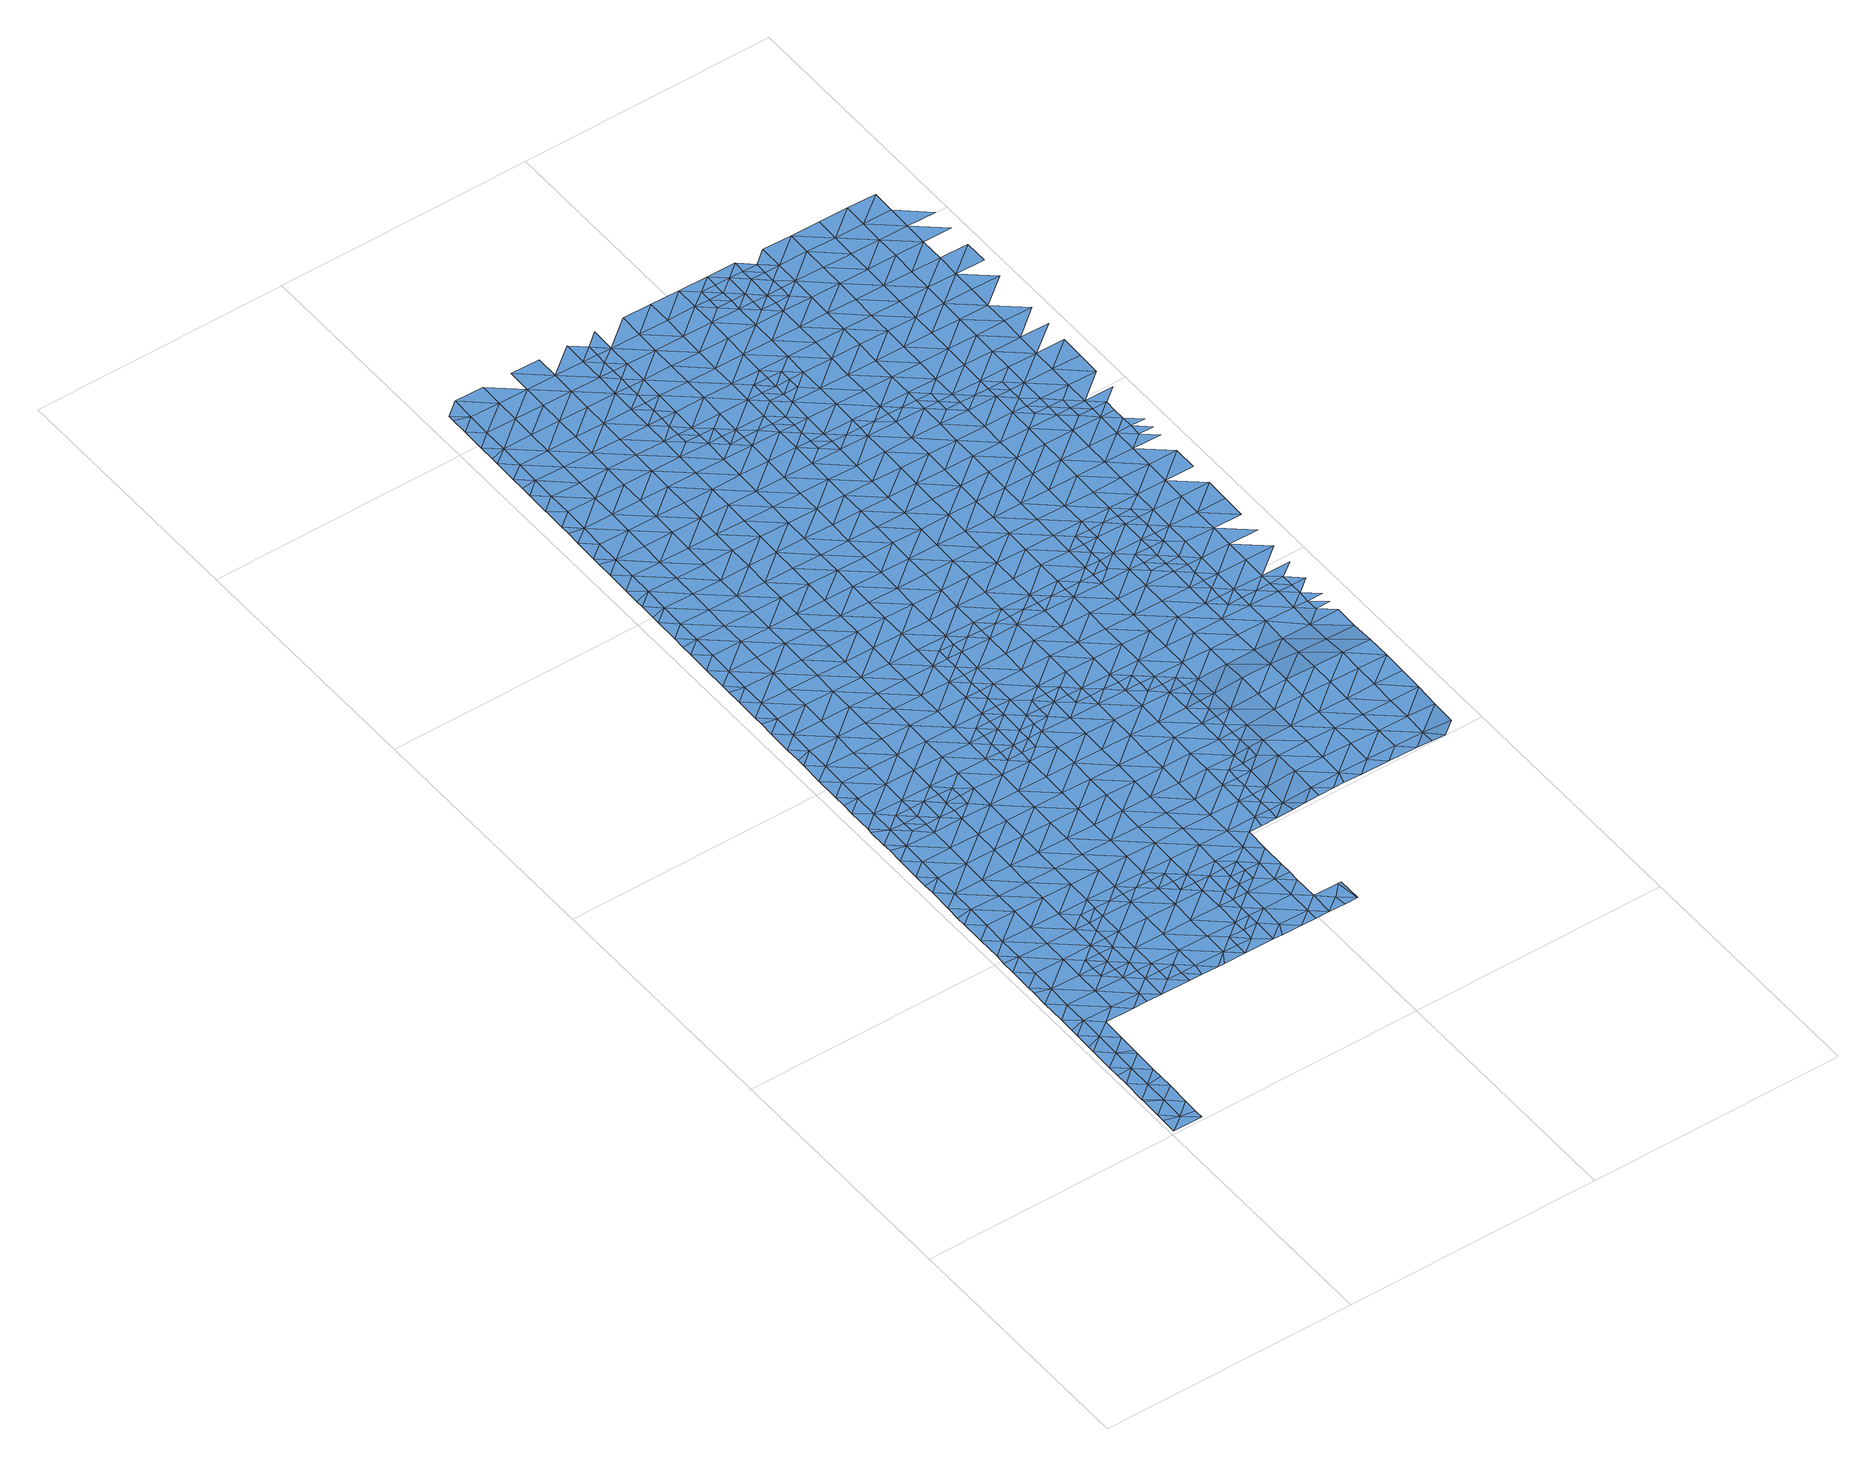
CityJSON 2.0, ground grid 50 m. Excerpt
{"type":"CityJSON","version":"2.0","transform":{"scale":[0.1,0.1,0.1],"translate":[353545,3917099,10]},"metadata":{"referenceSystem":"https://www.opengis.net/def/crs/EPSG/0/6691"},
"CityObjects":{
"waterbody1":{"type":"WaterBody","attributes":{"name":"8","class":"1140","function":"1","WaterBodyRiverFloodingRiskAttribute.description":"4","WaterBodyRiverFloodingRiskAttribute.rankOrg":"2","WaterBodyRiverFloodingRiskAttribute.adminType":"2","WaterBodyRiverFloodingRiskAttribute.scale":"L1"},"geometry":[{"type":"MultiSurface","lod":"1","boundaries":[[[0,1,2]],[[2,1,3]],[[3,4,5]],[[5,4,6]],[[1,0,7]],[[3,1,4]],[[7,8,1]],[[9,6,10]],[[8,11,1]],[[1,11,4]],[[6,4,10]],[[9,12,13]],[[13,12,14]],[[15,10,4]],[[12,9,10]],[[11,15,4]],[[14,16,17]],[[18,19,10]],[[14,12,16]],[[18,10,15]],[[12,10,19]],[[20,21,22]],[[20,17,21]],[[23,16,12]],[[17,16,21]],[[24,25,22]],[[12,19,23]],[[25,24,26]],[[27,21,16]],[[28,16,23]],[[22,21,24]],[[29,30,26]],[[24,29,26]],[[16,28,27]],[[21,31,24]],[[32,33,30]],[[29,32,30]],[[21,27,31]],[[32,34,33]],[[35,29,24]],[[31,35,24]],[[34,36,37]],[[34,32,36]],[[37,38,39]],[[29,40,32]],[[39,38,41]],[[42,35,31]],[[37,36,38]],[[40,29,35]],[[41,43,44]],[[32,45,36]],[[41,38,43]],[[45,38,36]],[[46,32,40]],[[47,48,44]],[[44,43,47]],[[42,49,35]],[[50,43,38]],[[51,52,48]],[[32,46,45]],[[47,51,48]],[[53,46,40]],[[52,51,54]],[[40,35,49]],[[55,49,42]],[[50,38,45]],[[56,53,40]],[[49,56,40]],[[43,57,47]],[[58,54,51]],[[59,60,46]],[[46,60,45]],[[61,54,58]],[[46,53,59]],[[57,51,47]],[[62,63,61]],[[64,43,50]],[[55,65,49]],[[61,58,62]],[[66,63,62]],[[57,43,64]],[[60,67,45]],[[68,58,51]],[[45,67,50]],[[69,53,56]],[[62,70,66]],[[66,70,71]],[[57,68,51]],[[65,72,49]],[[49,72,56]],[[73,67,60]],[[68,74,58]],[[75,76,56]],[[77,78,79]],[[77,71,78]],[[64,50,80]],[[56,72,75]],[[69,56,76]],[[71,70,78]],[[65,81,72]],[[82,83,79]],[[62,84,70]],[[50,67,80]],[[80,85,64]],[[64,86,57]],[[62,58,84]],[[87,81,65]],[[73,88,67]],[[79,78,82]],[[84,58,74]],[[89,78,70]],[[90,83,82]],[[91,72,81]],[[90,92,93]],[[84,89,70]],[[94,95,67]],[[67,95,80]],[[92,90,82]],[[94,67,88]],[[68,57,86]],[[96,74,68]],[[78,97,82]],[[64,85,86]],[[98,99,93]],[[81,100,91]],[[86,96,68]],[[101,81,87]],[[99,98,102]],[[103,104,80]],[[103,80,95]],[[105,106,82]],[[82,106,92]],[[93,92,98]],[[78,107,97]],[[85,80,104]],[[105,82,97]],[[81,101,100]],[[108,109,102]],[[98,108,102]],[[74,110,84]],[[78,89,107]],[[106,111,92]],[[85,112,86]],[[74,96,113]],[[108,114,109]],[[84,115,89]],[[116,97,107]],[[109,114,117]],[[118,112,85]],[[112,96,86]],[[110,74,113]],[[85,104,118]],[[119,108,98]],[[117,120,121]],[[122,111,106]],[[89,123,107]],[[120,124,121]],[[98,92,119]],[[107,125,116]],[[104,126,118]],[[127,113,96]],[[117,114,120]],[[119,92,111]],[[84,110,115]],[[124,128,129]],[[126,130,118]],[[122,131,111]],[[124,120,128]],[[114,108,132]],[[133,110,113]],[[89,115,123]],[[96,112,127]],[[132,108,119]],[[125,107,123]],[[127,134,113]],[[129,135,136]],[[132,137,114]],[[136,135,138]],[[123,139,125]],[[129,128,135]],[[131,140,111]],[[141,128,120]],[[142,119,111]],[[110,143,115]],[[138,144,145]],[[120,114,141]],[[133,113,134]],[[118,130,146]],[[144,138,135]],[[133,143,110]],[[140,142,111]],[[112,147,127]],[[148,123,115]],[[112,118,147]],[[149,132,119]],[[114,137,141]],[[150,139,123]],[[145,151,152]],[[130,153,146]],[[152,151,154]],[[140,131,155]],[[118,146,147]],[[127,156,134]],[[149,137,132]],[[145,144,151]],[[157,128,141]],[[158,159,154]],[[135,160,144]],[[135,128,160]],[[153,161,146]],[[148,115,143]],[[123,148,150]],[[155,162,140]],[[156,127,147]],[[149,119,142]],[[163,133,134]],[[154,151,158]],[[137,164,141]],[[128,157,160]],[[158,165,159]],[[159,165,166]],[[144,167,151]],[[168,169,170]],[[171,134,156]],[[162,172,140]],[[170,173,168]],[[174,146,161]],[[146,175,147]],[[176,167,144]],[[164,137,149]],[[133,177,143]],[[178,179,162]],[[166,180,181]],[[151,167,158]],[[178,150,179]],[[141,182,157]],[[174,175,146]],[[144,160,176]],[[150,148,179]],[[163,134,171]],[[163,177,133]],[[177,148,143]],[[147,175,156]],[[173,183,168]],[[184,169,168]],[[179,172,162]],[[166,165,180]],[[185,181,180]],[[142,140,186]],[[142,187,149]],[[174,161,188]],[[141,164,189]],[[157,190,160]],[[185,191,192]],[[186,140,172]],[[182,190,157]],[[190,176,160]],[[175,193,156]],[[185,180,191]],[[141,189,182]],[[148,194,179]],[[192,195,196]],[[149,197,164]],[[165,198,180]],[[199,168,183]],[[184,168,199]],[[188,200,174]],[[171,156,193]],[[158,167,201]],[[165,158,198]],[[187,142,186]],[[202,163,171]],[[203,148,177]],[[179,194,172]],[[204,196,195]],[[192,191,195]],[[198,158,201]],[[204,205,206]],[[207,208,183]],[[195,205,204]],[[194,148,203]],[[206,205,209]],[[210,186,172]],[[211,171,193]],[[212,200,213]],[[197,149,187]],[[189,164,197]],[[214,174,200]],[[174,215,175]],[[167,176,216]],[[199,183,208]],[[213,217,212]],[[191,180,218]],[[216,176,190]],[[194,210,172]],[[212,217,219]],[[218,180,198]],[[214,215,174]],[[205,220,209]],[[215,193,175]],[[167,221,201]],[[202,171,211]],[[177,163,202]],[[222,203,177]],[[209,220,223]],[[224,208,207]],[[182,189,225]],[[226,199,208]],[[227,190,182]],[[228,199,226]],[[229,221,167]],[[214,200,212]],[[225,189,197]],[[195,191,230]],[[231,228,226]],[[229,167,216]],[[230,191,218]],[[225,227,182]],[[219,232,212]],[[195,233,205]],[[223,234,235]],[[187,186,236]],[[237,197,187]],[[235,234,238]],[[239,240,241]],[[222,177,202]],[[234,223,220]],[[242,231,226]],[[241,231,242]],[[236,186,210]],[[198,201,221]],[[203,243,194]],[[244,210,194]],[[205,245,220]],[[232,246,212]],[[234,247,238]],[[195,230,233]],[[238,247,248]],[[239,241,242]],[[249,208,224]],[[250,202,211]],[[251,225,197]],[[252,203,222]],[[212,253,214]],[[216,190,254]],[[255,229,216]],[[193,215,256]],[[237,187,236]],[[211,193,257]],[[243,244,194]],[[218,198,258]],[[259,230,218]],[[254,190,227]],[[260,234,220]],[[226,208,249]],[[258,198,221]],[[244,261,210]],[[245,205,233]],[[248,262,263]],[[226,264,242]],[[261,265,210]],[[210,265,236]],[[243,203,252]],[[214,253,215]],[[193,256,257]],[[263,262,266]],[[267,221,229]],[[251,197,237]],[[202,268,222]],[[249,224,269]],[[270,233,230]],[[255,216,254]],[[248,247,262]],[[246,232,271]],[[259,218,258]],[[265,272,236]],[[273,237,236]],[[239,242,274]],[[260,220,245]],[[275,276,266]],[[264,226,249]],[[277,247,234]],[[250,211,257]],[[262,275,266]],[[259,270,230]],[[272,273,236]],[[212,246,253]],[[215,278,256]],[[260,279,234]],[[227,225,280]],[[281,254,227]],[[253,278,215]],[[276,275,282]],[[283,249,269]],[[284,244,243]],[[267,229,255]],[[279,277,234]],[[221,285,258]],[[242,286,274]],[[225,251,280]],[[280,281,227]],[[271,287,246]],[[267,285,221]],[[286,242,264]],[[247,277,262]],[[268,288,222]],[[275,289,282]],[[270,290,233]],[[202,250,268]],[[278,291,256]],[[283,292,249]],[[252,222,288]],[[293,282,289]],[[252,294,243]],[[245,233,290]],[[295,284,243]],[[296,255,254]],[[297,237,273]],[[237,298,251]],[[299,253,246]],[[281,300,254]],[[257,256,291]],[[264,249,292]],[[293,301,302]],[[258,303,259]],[[288,294,252]],[[289,301,293]],[[297,298,237]],[[277,304,262]],[[305,306,287]],[[300,296,254]],[[302,301,307]],[[305,274,306]],[[292,308,264]],[[303,270,259]],[[264,308,286]],[[260,245,309]],[[274,286,306]],[[310,267,255]],[[311,258,285]],[[246,287,299]],[[297,273,312]],[[245,290,309]],[[253,313,278]],[[309,314,260]],[[260,315,279]],[[316,257,291]],[[250,317,268]],[[275,262,318]],[[310,285,267]],[[295,243,294]],[[250,257,317]],[[303,258,311]],[[319,281,280]],[[320,321,286]],[[322,307,323]],[[314,315,260]],[[287,306,299]],[[320,286,308]],[[280,251,324]],[[307,301,323]],[[318,262,304]],[[289,275,318]],[[325,290,270]],[[326,327,322]],[[317,257,316]],[[306,286,321]],[[328,288,268]],[[303,329,270]],[[289,330,301]],[[278,331,291]],[[312,332,297]],[[326,333,327]],[[319,300,281]],[[253,299,313]],[[310,255,296]],[[334,299,306]],[[335,311,285]],[[251,298,324]],[[317,328,268]],[[326,322,323]],[[277,279,315]],[[336,295,294]],[[337,304,277]],[[338,295,336]],[[339,298,297]],[[340,316,291]],[[341,339,297]],[[290,342,309]],[[331,278,313]],[[301,343,323]],[[306,321,334]],[[341,297,332]],[[344,338,345]],[[289,318,330]],[[330,343,301]],[[345,338,336]],[[280,324,319]],[[325,270,329]],[[334,346,299]],[[335,285,310]],[[299,346,313]],[[347,333,348]],[[333,326,348]],[[349,324,298]],[[309,342,314]],[[337,277,315]],[[311,350,303]],[[351,352,347]],[[353,349,298]],[[323,354,326]],[[353,298,339]],[[304,355,318]],[[356,357,300]],[[291,331,340]],[[350,329,303]],[[288,328,358]],[[352,351,359]],[[294,288,360]],[[351,347,348]],[[361,311,335]],[[300,319,356]],[[290,325,342]],[[296,300,357]],[[296,362,310]],[[346,363,313]],[[364,304,337]],[[360,288,358]],[[336,294,360]],[[354,323,343]],[[365,366,324]],[[324,366,319]],[[314,367,315]],[[368,348,326]],[[317,369,328]],[[365,324,349]],[[345,336,370]],[[351,371,359]],[[318,372,330]],[[313,373,331]],[[357,362,296]],[[362,335,310]],[[316,340,374]],[[317,316,369]],[[311,361,350]],[[355,304,364]],[[355,372,318]],[[375,325,329]],[[372,343,330]],[[363,373,313]],[[369,316,374]],[[314,342,376]],[[377,363,346]],[[378,340,331]],[[379,326,354]],[[380,381,319]],[[380,319,366]],[[382,336,360]],[[348,383,351]],[[370,336,382]],[[328,384,358]],[[356,319,381]],[[337,315,367]],[[385,361,335]],[[386,354,343]],[[314,376,367]],[[362,387,335]],[[368,326,379]],[[368,383,348]],[[329,350,388]],[[389,374,340]],[[390,328,369]],[[351,383,371]],[[391,392,393]],[[375,329,388]],[[356,394,357]],[[391,370,382]],[[377,395,363]],[[393,370,391]],[[342,396,376]],[[378,331,373]],[[378,389,340]],[[397,337,367]],[[361,398,350]],[[399,355,364]],[[342,325,396]],[[364,337,400]],[[328,390,384]],[[343,372,386]],[[360,401,382]],[[386,402,354]],[[354,403,379]],[[385,335,387]],[[356,381,394]],[[395,404,363]],[[405,373,363]],[[360,358,401]],[[396,325,375]],[[406,362,357]],[[407,392,391]],[[404,405,363]],[[400,399,364]],[[350,398,388]],[[394,408,357]],[[337,397,400]],[[382,409,391]],[[355,399,372]],[[396,410,376]],[[394,381,411]],[[412,390,369]],[[413,371,383]],[[358,384,401]],[[406,387,362]],[[379,414,368]],[[369,374,415]],[[361,385,398]],[[416,417,373]],[[409,418,391]],[[419,386,372]],[[416,373,405]],[[403,354,402]],[[403,414,379]],[[420,397,367]],[[415,374,389]],[[398,421,388]],[[418,422,391]],[[382,423,409]],[[378,373,417]],[[367,376,424]],[[390,412,384]],[[407,391,422]],[[399,419,372]],[[411,425,394]],[[423,382,401]],[[368,426,383]],[[375,388,421]],[[357,408,406]],[[424,376,410]],[[424,420,367]],[[420,400,397]],[[427,428,378]],[[378,428,389]],[[406,429,387]],[[414,426,368]],[[378,417,427]],[[369,415,412]],[[430,401,384]],[[386,431,402]],[[385,387,429]],[[425,432,394]],[[412,433,384]],[[434,409,423]],[[385,435,398]],[[436,375,421]],[[394,437,408]],[[396,438,410]],[[429,435,385]],[[413,383,426]],[[400,439,399]],[[428,440,389]],[[441,386,419]],[[396,375,438]],[[442,403,402]],[[401,430,423]],[[438,375,436]],[[443,424,410]],[[444,432,425]],[[423,445,434]],[[398,446,421]],[[447,419,399]],[[415,389,440]],[[430,384,433]],[[386,441,431]],[[438,443,410]],[[400,420,439]],[[415,448,412]],[[449,440,428]],[[403,450,414]],[[440,448,415]],[[394,432,437]],[[430,451,423]],[[406,452,429]],[[453,420,424]],[[454,441,419]],[[406,408,452]],[[442,402,431]],[[398,435,446]],[[447,399,439]],[[455,433,412]],[[444,456,432]],[[452,408,437]],[[445,423,451]],[[436,421,457]],[[429,458,435]],[[426,414,450]],[[420,459,439]],[[421,446,457]],[[449,460,440]],[[441,461,431]],[[424,443,453]],[[403,442,450]],[[419,447,454]],[[454,461,441]],[[412,448,455]],[[433,462,430]],[[432,463,437]],[[464,445,451]],[[465,429,452]],[[466,436,457]],[[460,467,440]],[[438,468,443]],[[449,469,460]],[[459,420,453]],[[470,426,471]],[[438,436,468]],[[448,440,467]],[[471,426,450]],[[472,433,455]],[[451,430,473]],[[431,474,442]],[[475,454,447]],[[458,429,465]],[[432,456,463]],[[458,476,435]],[[476,457,446]],[[468,436,466]],[[477,464,451]],[[478,463,456]],[[473,479,451]],[[447,439,480]],[[481,482,448]],[[437,483,452]],[[443,484,453]],[[480,439,459]],[[446,435,476]],[[479,477,451]],[[462,433,472]],[[448,467,481]],[[468,484,443]],[[485,475,447]],[[442,474,450]],[[455,448,482]],[[486,470,471]],[[431,461,487]],[[475,488,454]],[[489,461,454]],[[473,430,462]],[[482,490,455]],[[491,472,455]],[[488,489,454]],[[492,466,457]],[[437,463,493]],[[490,491,455]],[[452,494,465]],[[485,447,480]],[[431,487,474]],[[484,495,453]],[[453,496,459]],[[478,497,463]],[[483,437,493]],[[498,487,461]],[[499,473,462]],[[491,500,472]],[[465,494,458]],[[501,498,461]],[[500,502,472]],[[471,450,503]],[[461,489,501]],[[457,476,504]],[[466,505,468]],[[459,506,480]],[[507,475,485]],[[462,472,502]],[[494,452,483]],[[450,474,503]],[[508,499,462]],[[480,509,485]],[[496,453,495]],[[502,510,462]],[[511,476,458]],[[512,513,487]],[[487,513,474]],[[457,504,492]],[[510,508,462]],[[487,498,512]],[[468,514,484]],[[493,463,515]],[[485,516,507]],[[463,497,515]],[[471,503,517]],[[511,504,476]],[[513,518,474]],[[505,466,492]],[[519,516,485]],[[520,458,494]],[[480,506,509]],[[518,521,474]],[[474,521,503]],[[515,522,493]],[[493,523,483]],[[485,509,519]],[[484,514,495]],[[459,496,506]],[[524,471,517]],[[515,497,525]],[[511,458,520]],[[526,492,504]],[[521,527,503]],[[514,468,505]],[[483,523,494]],[[527,528,503]],[[503,528,517]],[[514,529,495]],[[495,530,496]],[[531,509,506]],[[525,532,515]],[[523,493,522]],[[528,533,517]],[[526,504,511]],[[533,534,517]],[[517,534,524]],[[523,535,494]],[[496,536,506]],[[520,494,535]],[[505,492,537]],[[538,522,515]],[[530,495,529]],[[539,511,520]],[[537,492,526]],[[540,515,532]],[[505,541,514]],[[531,506,542]],[[540,538,515]],[[543,539,520]],[[506,536,542]],[[511,539,526]],[[520,535,543]],[[496,530,536]],[[505,537,541]],[[532,544,540]],[[529,545,530]],[[529,514,546]],[[523,522,547]],[[523,548,535]],[[514,541,546]],[[549,542,536]],[[544,550,540]],[[547,522,538]],[[547,548,523]],[[548,543,535]],[[551,552,530]],[[529,553,545]],[[554,526,539]],[[530,545,551]],[[536,530,552]],[[537,526,555]],[[556,549,536]],[[529,546,553]],[[552,556,536]],[[540,557,538]],[[526,554,555]],[[541,537,558]],[[541,559,546]],[[560,545,553]],[[549,556,561]],[[540,550,557]],[[558,537,555]],[[562,557,550]],[[563,554,539]],[[557,564,538]],[[543,548,565]],[[539,543,566]],[[546,567,553]],[[547,538,564]],[[566,543,565]],[[566,563,539]],[[559,567,546]],[[547,568,548]],[[554,563,555]],[[560,553,569]],[[541,558,559]],[[567,569,553]],[[562,570,557]],[[568,547,564]],[[571,570,562]],[[568,572,548]],[[573,564,557]],[[570,573,557]],[[565,548,572]],[[574,566,565]],[[575,555,563]],[[558,576,559]],[[573,577,564]],[[558,555,576]],[[578,569,567]],[[577,579,564]],[[580,574,565]],[[576,555,575]],[[568,564,579]],[[581,563,566]],[[559,582,567]],[[565,572,580]],[[576,582,559]],[[567,583,578]],[[568,584,572]],[[585,575,563]],[[586,583,567]],[[582,586,567]],[[581,566,574]],[[568,579,584]],[[587,584,579]],[[584,588,572]],[[580,572,588]],[[589,590,591]],[[592,593,589]],[[563,581,585]],[[576,594,582]],[[580,595,574]],[[576,575,594]],[[596,583,586]],[[587,597,584]],[[589,591,592]],[[598,599,600]],[[594,575,585]],[[601,599,602]],[[603,593,592]],[[601,600,599]],[[580,588,604]],[[574,605,581]],[[582,606,586]],[[591,607,592]],[[586,608,596]],[[595,580,604]],[[605,585,581]],[[609,606,582]],[[584,610,588]],[[611,602,612]],[[592,613,603]],[[607,613,592]],[[606,608,586]],[[602,599,612]],[[614,611,612]],[[582,594,609]],[[598,615,599]],[[605,574,595]],[[584,597,610]],[[616,604,588]],[[617,614,612]],[[618,614,617]],[[607,618,617]],[[610,597,619]],[[615,620,599]],[[621,616,588]],[[617,622,607]],[[594,585,623]],[[599,624,612]],[[623,585,605]],[[594,625,609]],[[588,610,621]],[[604,626,595]],[[613,607,622]],[[627,608,606]],[[619,628,610]],[[609,629,606]],[[630,631,632]],[[612,633,617]],[[634,605,595]],[[625,594,623]],[[630,613,622]],[[632,613,630]],[[620,615,635]],[[636,627,606]],[[625,637,609]],[[629,636,606]],[[599,620,624]],[[626,604,616]],[[626,634,595]],[[630,638,631]],[[609,637,629]],[[639,623,605]],[[636,640,627]],[[641,610,628]],[[642,631,638]],[[643,644,645]],[[635,646,620]],[[628,642,638]],[[621,610,641]],[[612,624,633]],[[622,647,630]],[[645,648,649]],[[622,617,647]],[[641,650,621]],[[641,628,638]],[[651,629,637]],[[647,617,633]],[[616,621,650]],[[639,605,634]],[[652,638,630]],[[620,653,624]],[[616,654,626]],[[655,649,656]],[[657,637,625]],[[646,655,656]],[[625,623,658]],[[659,651,637]],[[620,646,660]],[[624,653,633]],[[661,630,647]],[[658,623,639]],[[662,641,638]],[[654,616,650]],[[663,634,626]],[[654,664,626]],[[630,661,652]],[[637,657,659]],[[634,663,639]],[[625,658,657]],[[641,665,650]],[[647,633,666]],[[662,638,652]],[[665,654,650]],[[626,664,663]],[[658,639,667]],[[668,659,657]],[[669,657,658]],[[661,647,670]],[[671,669,658]],[[641,662,665]],[[658,667,671]],[[670,672,661]],[[661,673,652]],[[667,639,674]],[[654,675,664]],[[676,668,657]],[[639,663,674]],[[669,676,657]],[[672,673,661]],[[673,662,652]],[[677,675,654]],[[677,654,665]],[[664,678,663]],[[679,667,674]],[[668,676,680]],[[663,681,674]],[[682,665,662]],[[683,679,674]],[[684,682,662]],[[678,664,675]],[[663,678,681]],[[683,674,681]],[[685,675,677]],[[679,683,686]],[[677,665,682]],[[687,685,677]],[[688,681,678]],[[685,689,675]],[[690,678,675]],[[689,690,675]],[[691,692,678]],[[678,690,691]],[[688,678,692]]]}]},
"waterbody2":{"type":"WaterBody","attributes":{"name":"8","class":"1140","function":"1","WaterBodyRiverFloodingRiskAttribute.description":"4","WaterBodyRiverFloodingRiskAttribute.rankOrg":"1","WaterBodyRiverFloodingRiskAttribute.adminType":"2","WaterBodyRiverFloodingRiskAttribute.scale":"L1"},"geometry":[{"type":"MultiSurface","lod":"1","boundaries":[[[155,131,693]],[[131,125,693]],[[125,131,694]],[[694,131,122]],[[122,106,694]],[[694,106,105]],[[97,116,105]],[[178,693,150]],[[139,150,693]],[[178,162,693]],[[105,116,694]],[[116,125,694]],[[693,125,139]],[[162,155,693]]]}]},
"waterbody3":{"type":"WaterBody","attributes":{"name":"8","class":"1140","function":"1","WaterBodyRiverFloodingRiskAttribute.description":"4","WaterBodyRiverFloodingRiskAttribute.rankOrg":"1","WaterBodyRiverFloodingRiskAttribute.adminType":"2","WaterBodyRiverFloodingRiskAttribute.scale":"L1"},"geometry":[{"type":"MultiSurface","lod":"1","boundaries":[[[101,695,696]],[[69,76,697]],[[695,101,87]],[[698,699,700]],[[701,696,695]],[[702,696,701]],[[696,702,703]],[[702,698,703]],[[702,169,698]],[[169,702,170]],[[170,702,173]],[[173,702,704]],[[241,240,705]],[[240,706,705]],[[232,706,240]],[[706,232,219]],[[213,707,217]],[[213,200,707]],[[200,188,707]],[[126,708,130]],[[708,95,709]],[[73,60,697]],[[76,710,88]],[[69,697,53]],[[697,60,59]],[[59,53,697]],[[696,100,101]],[[704,702,701]],[[696,703,100]],[[703,698,711]],[[169,699,698]],[[239,274,305]],[[239,712,240]],[[241,705,231]],[[705,706,700]],[[232,240,712]],[[219,217,706]],[[707,713,217]],[[188,161,707]],[[76,714,710]],[[712,305,287]],[[239,305,712]],[[287,271,712]],[[271,232,712]],[[710,714,703]],[[710,703,711]],[[711,715,710]],[[184,228,699]],[[184,699,169]],[[700,699,705]],[[705,699,231]],[[228,231,699]],[[153,130,716]],[[708,716,130]],[[716,708,709]],[[715,716,709]],[[713,716,715]],[[228,184,199]],[[713,707,716]],[[161,716,707]],[[711,713,715]],[[700,713,711]],[[713,700,706]],[[217,713,706]],[[698,700,711]],[[104,103,126]],[[126,103,708]],[[103,95,708]],[[88,73,697]],[[697,76,88]],[[75,714,76]],[[75,72,714]],[[72,91,714]],[[91,100,714]],[[100,703,714]],[[710,715,709]],[[88,710,709]],[[94,88,709]],[[94,709,95]],[[161,153,716]]]}]},
"waterbody4":{"type":"WaterBody","attributes":{"name":"8","class":"1140","function":"1","WaterBodyRiverFloodingRiskAttribute.description":"4","WaterBodyRiverFloodingRiskAttribute.rankOrg":"1","WaterBodyRiverFloodingRiskAttribute.adminType":"2","WaterBodyRiverFloodingRiskAttribute.scale":"L1"},"geometry":[{"type":"MultiSurface","lod":"1","boundaries":[[[284,717,244]],[[261,717,265]],[[261,244,717]],[[717,718,265]],[[272,265,718]],[[273,272,718]],[[284,338,717]],[[312,273,718]],[[338,284,295]],[[338,344,717]],[[718,717,344]],[[332,312,718]],[[718,344,332]],[[719,332,344]],[[719,344,345]],[[719,720,332]],[[720,339,341]],[[341,332,720]],[[345,370,719]],[[721,349,353]],[[392,720,719]],[[721,339,720]],[[353,339,721]],[[393,392,719]],[[719,370,393]],[[365,722,366]],[[722,349,721]],[[365,349,722]],[[723,720,392]],[[724,366,722]],[[380,366,724]],[[721,720,723]],[[725,722,721]],[[381,380,411]],[[407,723,392]],[[411,380,724]],[[723,725,721]],[[724,425,411]],[[407,422,723]],[[726,405,404]],[[727,726,395]],[[404,395,726]],[[728,425,724]],[[722,725,729]],[[724,722,728]],[[730,405,726]],[[416,405,730]],[[434,731,409]],[[722,729,728]],[[732,723,422]],[[723,733,725]],[[417,416,730]],[[418,409,731]],[[422,418,731]],[[726,727,734]],[[735,428,427]],[[427,417,735]],[[725,736,729]],[[417,730,735]],[[732,422,731]],[[444,425,728]],[[737,730,726]],[[434,445,731]],[[449,428,735]],[[723,732,733]],[[738,737,726]],[[726,734,738]],[[739,735,730]],[[445,740,731]],[[741,732,731]],[[444,728,456]],[[725,733,736]],[[735,469,449]],[[742,456,728]],[[728,729,742]],[[734,743,738]],[[737,739,730]],[[741,733,732]],[[742,729,736]],[[743,744,738]],[[735,739,469]],[[740,445,464]],[[741,731,740]],[[745,736,733]],[[478,456,742]],[[746,737,738]],[[464,477,740]],[[460,469,747]],[[733,741,745]],[[469,739,747]],[[467,460,747]],[[748,739,737]],[[738,744,746]],[[749,746,744]],[[742,736,750]],[[478,742,497]],[[750,736,745]],[[751,477,479]],[[481,467,752]],[[753,740,477]],[[740,754,741]],[[479,473,751]],[[467,747,752]],[[482,481,752]],[[751,473,499]],[[748,737,746]],[[739,755,747]],[[752,756,482]],[[756,491,490]],[[748,755,739]],[[741,754,745]],[[757,742,750]],[[490,482,756]],[[497,742,757]],[[749,758,746]],[[753,477,751]],[[499,508,751]],[[754,740,753]],[[756,759,491]],[[760,750,745]],[[500,491,759]],[[754,761,745]],[[525,497,757]],[[502,500,759]],[[752,747,762]],[[758,763,746]],[[764,753,751]],[[761,760,745]],[[508,764,751]],[[752,765,756]],[[759,766,502]],[[747,755,762]],[[766,508,510]],[[510,502,766]],[[532,525,757]],[[763,767,746]],[[768,755,748]],[[765,752,762]],[[766,764,508]],[[748,746,767]],[[769,754,753]],[[765,770,756]],[[756,771,759]],[[772,763,758]],[[757,750,773]],[[767,768,748]],[[770,771,756]],[[774,769,753]],[[755,768,762]],[[769,761,754]],[[757,773,532]],[[774,753,764]],[[750,760,773]],[[759,775,766]],[[776,760,761]],[[762,777,765]],[[766,778,764]],[[544,532,773]],[[772,779,763]],[[780,770,765]],[[759,771,775]],[[763,781,767]],[[782,774,764]],[[762,768,783]],[[776,761,769]],[[779,781,763]],[[777,762,783]],[[778,766,775]],[[767,781,768]],[[773,760,784]],[[785,769,774]],[[544,773,550]],[[784,760,776]],[[770,786,771]],[[787,550,773]],[[780,765,777]],[[780,786,770]],[[786,775,771]],[[782,764,778]],[[768,788,783]],[[781,788,768]],[[779,772,789]],[[773,784,787]],[[790,778,775]],[[785,774,782]],[[776,769,785]],[[791,777,783]],[[786,790,775]],[[776,792,784]],[[562,550,787]],[[793,781,779]],[[789,793,779]],[[794,792,776]],[[795,780,777]],[[783,788,796]],[[776,785,794]],[[784,797,787]],[[798,788,781]],[[791,783,796]],[[782,778,799]],[[800,793,789]],[[801,786,780]],[[782,802,785]],[[562,787,571]],[[778,790,799]],[[797,571,787]],[[795,777,791]],[[798,781,793]],[[788,803,796]],[[797,784,792]],[[804,790,786]],[[782,799,802]],[[801,780,795]],[[794,785,805]],[[806,791,796]],[[793,800,807]],[[788,798,803]],[[805,785,802]],[[797,808,571]],[[790,809,799]],[[808,573,570]],[[805,810,794]],[[570,571,808]],[[811,806,796]],[[804,786,801]],[[812,798,793]],[[792,794,810]],[[813,795,791]],[[796,803,811]],[[797,792,590]],[[808,814,573]],[[810,815,792]],[[793,807,816]],[[577,573,814]],[[813,801,795]],[[809,790,804]],[[802,799,809]],[[589,593,797]],[[797,593,808]],[[579,577,814]],[[798,817,803]],[[797,590,589]],[[805,802,600]],[[590,792,815]],[[600,601,805]],[[812,793,816]],[[587,579,814]],[[813,791,806]],[[601,602,805]],[[805,602,810]],[[803,817,811]],[[801,818,804]],[[819,802,809]],[[593,820,808]],[[600,802,819]],[[813,818,801]],[[591,590,815]],[[808,821,814]],[[817,798,812]],[[611,614,810]],[[822,806,811]],[[810,602,611]],[[815,810,614]],[[587,814,597]],[[818,823,804]],[[618,591,815]],[[598,600,819]],[[603,820,593]],[[824,822,811]],[[822,813,806]],[[809,804,823]],[[825,819,809]],[[618,815,614]],[[811,817,824]],[[808,820,821]],[[597,814,821]],[[819,615,598]],[[591,618,607]],[[826,818,813]],[[603,613,820]],[[825,809,823]],[[822,826,813]],[[619,597,821]],[[613,632,820]],[[631,821,820]],[[827,823,818]],[[632,631,820]],[[828,819,825]],[[615,819,828]],[[826,827,818]],[[642,619,821]],[[823,643,825]],[[642,821,631]],[[635,615,828]],[[643,645,825]],[[628,619,642]],[[645,649,825]],[[825,649,828]],[[823,829,643]],[[829,823,827]],[[655,635,828]],[[655,828,649]],[[635,655,646]]]}]},
"waterbody5":{"type":"WaterBody","attributes":{"name":"8","class":"1140","function":"1","WaterBodyRiverFloodingRiskAttribute.description":"4","WaterBodyRiverFloodingRiskAttribute.rankOrg":"1","WaterBodyRiverFloodingRiskAttribute.adminType":"2","WaterBodyRiverFloodingRiskAttribute.scale":"L1"},"geometry":[{"type":"MultiSurface","lod":"1","boundaries":[[[830,831,832]],[[831,833,834]],[[834,833,283]],[[292,833,830]],[[831,830,833]],[[292,283,833]]]}]},
"waterbody6":{"type":"WaterBody","attributes":{"name":"8","class":"1140","function":"1","WaterBodyRiverFloodingRiskAttribute.description":"4","WaterBodyRiverFloodingRiskAttribute.rankOrg":"1","WaterBodyRiverFloodingRiskAttribute.adminType":"2","WaterBodyRiverFloodingRiskAttribute.scale":"L1"},"geometry":[{"type":"MultiSurface","lod":"1","boundaries":[[[507,488,475]],[[835,489,488]],[[488,507,835]],[[836,498,501]],[[501,489,836]],[[489,835,836]],[[507,516,835]],[[512,837,513]],[[512,498,837]],[[498,836,837]],[[837,838,513]],[[519,839,516]],[[519,509,839]],[[518,838,521]],[[518,513,838]],[[509,531,839]],[[840,837,836]],[[835,516,841]],[[838,842,521]],[[836,835,840]],[[527,842,528]],[[527,521,842]],[[516,839,841]],[[531,542,839]],[[835,841,840]],[[842,843,528]],[[533,843,534]],[[533,528,843]],[[838,837,844]],[[845,841,839]],[[843,846,534]],[[837,840,844]],[[839,542,847]],[[848,843,842]],[[838,844,849]],[[842,838,848]],[[542,549,847]],[[845,839,847]],[[840,841,845]],[[838,849,848]],[[545,560,551]],[[549,561,847]],[[844,840,850]],[[851,852,843]],[[850,840,845]],[[851,843,848]],[[552,551,853]],[[551,560,853]],[[849,844,854]],[[853,855,552]],[[845,847,856]],[[855,561,556]],[[847,561,856]],[[849,857,848]],[[556,552,855]],[[844,850,854]],[[858,859,845]],[[560,569,853]],[[845,859,850]],[[845,856,858]],[[857,849,854]],[[848,860,851]],[[857,860,848]],[[856,561,861]],[[561,855,861]],[[859,862,850]],[[863,856,861]],[[850,864,854]],[[860,865,851]],[[851,866,852]],[[867,868,853]],[[853,569,867]],[[862,864,850]],[[855,868,861]],[[578,867,569]],[[855,853,868]],[[861,869,863]],[[859,870,862]],[[866,851,865]],[[857,854,871]],[[857,872,860]],[[578,583,867]],[[873,862,870]],[[861,874,869]],[[871,854,864]],[[871,872,857]],[[874,861,868]],[[860,875,865]],[[876,877,869]],[[583,878,867]],[[873,879,862]],[[862,879,864]],[[877,876,873]],[[865,880,866]],[[869,874,876]],[[868,867,878]],[[875,860,872]],[[596,878,583]],[[876,879,873]],[[879,881,864]],[[874,868,882]],[[871,883,872]],[[868,878,882]],[[865,875,880]],[[871,864,883]],[[596,608,878]],[[876,884,879]],[[864,881,883]],[[875,872,885]],[[874,882,886]],[[876,874,884]],[[887,880,875]],[[884,874,886]],[[608,888,878]],[[889,887,875]],[[875,885,889]],[[879,890,881]],[[891,872,883]],[[878,892,882]],[[885,872,891]],[[884,890,879]],[[627,888,608]],[[893,885,891]],[[894,880,887]],[[886,882,892]],[[883,895,891]],[[878,888,892]],[[886,896,884]],[[881,890,897]],[[883,881,898]],[[895,899,891]],[[627,640,888]],[[899,900,891]],[[898,881,897]],[[883,898,895]],[[901,886,892]],[[887,902,894]],[[903,890,884]],[[893,891,900]],[[629,651,636]],[[896,903,884]],[[640,904,888]],[[888,904,892]],[[902,905,894]],[[886,901,896]],[[890,903,897]],[[636,906,640]],[[907,895,898]],[[636,651,906]],[[906,904,640]],[[908,894,905]],[[898,909,907]],[[651,659,906]],[[901,892,910]],[[910,892,904]],[[911,896,901]],[[912,897,903]],[[910,913,901]],[[914,908,905]],[[898,897,915]],[[915,897,912]],[[898,915,909]],[[916,904,906]],[[917,906,659]],[[917,916,906]],[[903,896,911]],[[918,910,904]],[[914,919,908]],[[901,913,911]],[[909,920,921]],[[903,922,912]],[[659,668,917]],[[918,913,910]],[[909,915,920]],[[923,921,920]],[[922,903,911]],[[924,915,912]],[[925,919,926]],[[925,923,920]],[[926,923,925]],[[668,680,917]],[[918,904,916]],[[927,924,912]],[[671,667,679]],[[928,669,671]],[[915,924,920]],[[925,929,919]],[[913,930,911]],[[912,922,927]],[[671,679,928]],[[928,931,669]],[[932,916,917]],[[933,913,918]],[[676,669,931]],[[680,676,931]],[[679,686,928]],[[930,913,933]],[[917,680,934]],[[922,911,930]],[[935,918,916]],[[922,936,927]],[[937,920,924]],[[925,920,938]],[[925,939,929]],[[680,931,934]],[[681,688,683]],[[928,940,931]],[[941,924,927]],[[917,934,932]],[[938,920,937]],[[942,933,918]],[[936,922,930]],[[686,683,943]],[[683,688,943]],[[935,916,932]],[[928,686,940]],[[944,930,933]],[[941,927,936]],[[925,938,939]],[[945,689,685]],[[686,943,940]],[[688,692,943]],[[946,947,931]],[[942,944,933]],[[946,931,940]],[[948,690,689]],[[937,924,949]],[[934,947,932]],[[918,935,942]],[[949,924,941]],[[934,931,947]],[[937,950,938]],[[930,951,936]],[[692,952,943]],[[953,935,932]],[[944,951,930]],[[936,951,941]],[[950,937,949]],[[947,953,932]],[[954,946,940]],[[955,942,935]],[[939,938,956]],[[940,943,954]],[[953,955,935]],[[941,957,949]],[[938,950,956]],[[958,947,946]],[[954,959,946]],[[955,960,942]],[[941,951,961]],[[949,962,950]],[[939,956,963]],[[959,958,946]],[[944,942,960]],[[964,953,947]],[[941,961,957]],[[950,962,956]],[[962,949,957]],[[965,955,953]],[[966,944,960]],[[967,961,951]],[[951,944,968]],[[956,969,963]],[[968,944,966]],[[970,969,956]],[[970,956,962]],[[960,955,965]],[[967,951,968]],[[957,961,971]],[[971,961,967]],[[962,957,971]],[[962,972,970]],[[966,960,973]],[[971,972,962]],[[968,966,973]],[[974,967,968]],[[972,975,970]],[[970,976,969]],[[977,974,968]],[[976,970,975]],[[971,978,972]],[[972,979,975]]]}]},
"waterbody7":{"type":"WaterBody","attributes":{"name":"8","class":"1140","function":"1","WaterBodyRiverFloodingRiskAttribute.description":"4","WaterBodyRiverFloodingRiskAttribute.rankOrg":"2","WaterBodyRiverFloodingRiskAttribute.adminType":"2","WaterBodyRiverFloodingRiskAttribute.scale":"L1"},"geometry":[{"type":"MultiSurface","lod":"1","boundaries":[[[858,863,980]],[[856,863,858]],[[863,877,980]],[[863,869,877]],[[877,873,980]],[[873,870,980]],[[870,859,980]],[[858,980,859]]]}]},
"waterbody8":{"type":"WaterBody","attributes":{"name":"8","class":"1140","function":"1","WaterBodyRiverFloodingRiskAttribute.description":"4","WaterBodyRiverFloodingRiskAttribute.rankOrg":"2","WaterBodyRiverFloodingRiskAttribute.adminType":"2","WaterBodyRiverFloodingRiskAttribute.scale":"L1"},"geometry":[{"type":"MultiSurface","lod":"1","boundaries":[[[889,893,981]],[[905,902,981]],[[914,982,926]],[[902,887,981]],[[889,981,887]],[[914,905,982]],[[893,900,981]],[[900,899,983]],[[899,895,983]],[[895,907,983]],[[907,909,983]],[[983,909,921]],[[982,905,900]],[[900,905,981]],[[923,982,983]],[[983,982,900]],[[923,983,921]],[[926,919,914]],[[926,982,923]],[[889,885,893]]]}]}
},
"vertices":[
[6,5,9],[35,27,9],[7,36,9],[7,51,9],[36,74,9],[8,91,9],[8,97,9],[63,4,9],[63,23,9],[9,143,9],[37,120,9],[64,50,9],[37,166,9],[9,166,9],[9,190,9],[65,96,9],[38,212,9],[10,236,9],[65,122,9],[65,143,9],[10,249,9],[39,259,9],[11,282,9],[66,189,9],[40,305,9],[11,297,9],[12,328,9],[67,235,9],[66,198,9],[40,351,9],[12,375,9],[68,281,9],[41,397,9],[13,406,9],[13,421,9],[96,304,9],[42,443,9],[14,467,9],[43,490,9],[14,493,9],[97,350,9],[15,513,9],[124,280,9],[43,536,9],[15,559,9],[99,442,9],[98,396,9],[44,582,9],[16,606,9],[153,303,9],[99,489,9],[45,628,9],[16,624,9],[126,373,9],[17,652,9],[152,280,9],[154,349,9],[101,581,9],[46,674,9],[126,396,9],[127,419,9],[18,698,9],[46,721,9],[18,718,9],[100,535,9],[181,279,9],[18,744,9],[155,442,9],[102,627,9],[154,372,9],[47,767,9],[19,790,9],[182,326,9],[155,418,9],[102,674,9],[182,349,9],[183,372,9],[20,820,9],[48,813,9],[20,837,9],[156,488,9],[210,302,9],[49,859,9],[20,874,9],[103,720,9],[157,534,9],[158,580,9],[238,278,9],[183,418,9],[104,766,9],[21,883,9],[210,325,9],[49,906,9],[21,929,9],[184,441,9],[184,464,9],[158,626,9],[77,836,9],[50,952,9],[22,951,9],[239,325,9],[238,301,9],[22,975,9],[185,487,9],[185,510,9],[77,859,9],[77,882,9],[105,812,9],[51,998,9],[23,1022,9],[160,719,9],[106,905,9],[214,579,9],[159,673,9],[52,1044,9],[161,765,9],[105,835,9],[24,1068,9],[214,533,9],[107,951,9],[52,1090,9],[24,1082,9],[106,881,9],[161,811,9],[24,1114,9],[133,835,9],[213,510,9],[215,625,9],[53,1137,9],[25,1160,9],[242,509,9],[134,881,9],[108,997,9],[217,718,9],[216,672,9],[54,1183,9],[26,1188,9],[108,1043,9],[26,1206,9],[162,834,9],[163,904,9],[109,1089,9],[164,950,9],[217,764,9],[55,1229,9],[27,1253,9],[270,532,9],[271,578,9],[218,810,9],[164,996,9],[190,834,9],[55,1275,9],[27,1281,9],[270,509,9],[27,1299,9],[163,881,9],[272,625,9],[110,1136,9],[56,1321,9],[28,1345,9],[111,1182,9],[298,509,9],[191,880,9],[273,717,9],[165,1042,9],[57,1368,9],[29,1391,9],[112,1274,9],[380,299,9],[352,323,9],[352,300,9],[273,671,9],[220,903,9],[351,277,9],[327,531,9],[328,577,9],[111,1228,9],[274,763,9],[191,857,9],[219,857,9],[58,1414,9],[29,1412,9],[167,1135,9],[408,276,9],[381,322,9],[30,1437,9],[220,949,9],[221,995,9],[327,508,9],[166,1089,9],[167,1181,9],[58,1460,9],[30,1484,9],[329,624,9],[276,856,9],[59,1506,9],[31,1499,9],[222,1041,9],[114,1367,9],[409,322,9],[355,508,9],[113,1321,9],[330,716,9],[275,809,9],[31,1530,9],[60,1553,9],[31,1544,9],[426,275,9],[437,298,9],[32,1576,9],[276,902,9],[329,670,9],[383,484,9],[355,484,9],[384,530,9],[385,576,9],[168,1227,9],[354,461,9],[114,1413,9],[383,461,9],[61,1599,9],[170,1320,9],[331,762,9],[33,1622,9],[465,275,9],[223,1088,9],[438,344,9],[223,1134,9],[409,345,9],[169,1273,9],[115,1459,9],[410,368,9],[411,460,9],[116,1505,9],[61,1645,9],[33,1653,9],[277,948,9],[278,994,9],[33,1669,9],[439,414,9],[410,414,9],[410,391,9],[439,391,9],[332,855,9],[304,878,9],[117,1552,9],[440,483,9],[62,1691,9],[34,1715,9],[494,297,9],[387,715,9],[279,1040,9],[332,808,9],[441,529,9],[224,1180,9],[225,1226,9],[385,623,9],[386,669,9],[170,1366,9],[171,1412,9],[117,1598,9],[305,901,9],[63,1737,9],[35,1742,9],[495,344,9],[305,924,9],[35,1761,9],[226,1272,9],[388,761,9],[494,274,9],[172,1458,9],[440,460,9],[306,948,9],[306,971,9],[467,413,9],[64,1784,9],[36,1806,9],[119,1690,9],[442,576,9],[118,1644,9],[279,1087,9],[280,1133,9],[36,1807,9],[522,274,9],[333,878,9],[226,1319,9],[495,390,9],[468,460,9],[389,808,9],[64,1830,9],[173,1504,9],[442,622,9],[523,320,9],[36,1853,9],[389,854,9],[361,877,9],[282,1225,9],[335,993,9],[336,1040,9],[497,482,9],[281,1179,9],[65,1876,9],[37,1874,9],[228,1411,9],[120,1736,9],[468,436,9],[496,436,9],[37,1900,9],[523,366,9],[173,1551,9],[283,1272,9],[227,1365,9],[334,970,9],[498,528,9],[174,1597,9],[175,1643,9],[443,668,9],[444,714,9],[120,1783,9],[337,1132,9],[524,388,9],[524,412,9],[38,1946,9],[66,1922,9],[336,1086,9],[230,1504,9],[67,1968,9],[38,1959,9],[445,760,9],[229,1457,9],[121,1829,9],[498,575,9],[363,970,9],[39,1992,9],[525,459,9],[283,1318,9],[390,900,9],[176,1689,9],[362,900,9],[364,1016,9],[499,621,9],[363,993,9],[230,1550,9],[122,1875,9],[362,924,9],[390,923,9],[526,505,9],[39,2038,9],[67,2015,9],[364,1062,9],[285,1410,9],[68,2061,9],[40,2072,9],[364,1039,9],[123,1921,9],[177,1782,9],[338,1178,9],[339,1224,9],[445,807,9],[40,2084,9],[446,853,9],[284,1364,9],[339,1271,9],[554,527,10],[177,1736,9],[365,1085,9],[365,1108,9],[232,1642,9],[124,2014,9],[501,713,9],[419,923,9],[69,2107,9],[178,1828,9],[555,574,10],[500,667,9],[286,1503,9],[231,1596,9],[550,504,10],[556,620,10],[124,1968,9],[365,1132,9],[366,1155,9],[447,899,9],[125,2060,9],[502,806,9],[341,1363,9],[179,1874,9],[340,1317,9],[286,1456,9],[557,666,10],[501,759,9],[448,945,9],[420,969,9],[419,946,9],[395,1177,9],[582,504,10],[287,1549,9],[233,1688,9],[342,1409,9],[234,1781,9],[233,1735,9],[503,852,9],[180,1920,9],[180,1967,9],[583,527,10],[583,550,10],[396,1270,9],[448,968,9],[395,1223,9],[476,922,9],[288,1595,9],[394,1154,9],[558,759,10],[126,2106,9],[181,2013,9],[557,712,10],[583,573,10],[584,596,10],[476,945,9],[235,1827,9],[289,1687,9],[342,1455,9],[476,968,9],[504,898,9],[289,1641,9],[423,1154,9],[182,2059,9],[584,619,10],[585,643,10],[397,1316,9],[560,851,9],[236,1919,9],[451,1176,9],[559,805,9],[504,921,9],[398,1362,9],[343,1502,9],[452,1223,9],[344,1548,9],[290,1734,9],[613,665,10],[236,1873,9],[237,1966,9],[345,1594,9],[451,1153,9],[532,921,9],[398,1408,9],[291,1780,9],[614,711,10],[613,642,10],[238,2012,9],[560,897,9],[453,1269,9],[345,1640,9],[292,1826,9],[615,758,10],[479,1153,9],[399,1455,9],[454,1361,9],[346,1687,9],[642,665,12],[292,1872,9],[616,850,9],[508,1175,9],[561,920,9],[454,1315,9],[400,1501,9],[642,688,11],[401,1547,9],[641,642,12],[183,2105,9],[239,2058,9],[616,804,9],[588,874,9],[294,1965,9],[320,1803,9],[455,1407,9],[589,920,9],[508,1152,9],[589,897,9],[347,1733,9],[642,711,11],[643,734,11],[510,1268,9],[401,1593,9],[348,1779,9],[239,2104,9],[293,1919,9],[320,1826,9],[320,1849,9],[643,757,11],[644,780,10],[457,1500,9],[509,1222,9],[510,1314,9],[402,1639,9],[403,1686,9],[536,1152,9],[321,1895,9],[617,873,9],[644,803,10],[321,1872,9],[644,826,8],[295,2011,9],[456,1454,9],[457,1546,9],[404,1732,9],[348,1802,9],[645,873,9],[376,1755,9],[645,850,8],[512,1406,9],[321,1918,9],[322,1941,9],[458,1592,9],[565,1174,9],[376,1802,9],[295,2057,9],[322,1964,9],[376,1779,9],[511,1360,9],[323,1987,9],[566,1221,9],[566,1267,9],[296,2103,9],[564,1151,9],[513,1453,9],[323,2011,9],[323,2034,9],[459,1638,9],[460,1685,9],[404,1755,9],[593,1151,9],[324,2057,9],[324,2080,9],[567,1313,9],[460,1731,9],[513,1499,9],[622,1220,9],[569,1406,9],[622,1174,9],[514,1545,9],[432,1755,9],[568,1359,9],[621,1150,9],[488,1661,9],[515,1591,9],[623,1266,9],[624,1312,9],[461,1754,9],[650,1150,9],[488,1684,9],[488,1707,9],[516,1638,9],[569,1452,9],[570,1498,9],[489,1730,9],[678,1173,9],[571,1544,9],[572,1590,9],[516,1661,9],[489,1754,9],[678,1150,9],[626,1451,9],[679,1219,9],[625,1358,9],[625,1405,9],[572,1637,9],[680,1265,9],[544,1660,9],[707,1172,9],[706,1149,9],[681,1311,9],[707,1195,9],[682,1404,9],[627,1497,9],[628,1543,9],[708,1218,9],[573,1660,9],[708,1242,9],[681,1358,9],[683,1450,9],[628,1590,9],[601,1659,9],[737,1264,9],[684,1496,9],[629,1636,9],[736,1241,9],[737,1310,9],[763,1125,9],[762,1102,9],[791,1101,9],[791,1125,9],[763,1148,9],[684,1542,9],[739,1403,9],[630,1659,9],[765,1241,9],[845,962,9],[846,985,9],[817,962,9],[817,985,9],[818,1009,9],[792,1148,9],[738,1357,9],[740,1449,9],[686,1635,9],[819,1101,9],[658,1658,9],[685,1589,9],[793,1263,9],[818,1032,9],[846,1031,9],[820,1147,9],[818,1055,9],[874,961,9],[795,1356,9],[847,1077,9],[819,1078,9],[793,1240,9],[902,984,9],[794,1309,9],[848,1124,9],[740,1495,9],[903,1030,9],[741,1541,9],[796,1402,9],[686,1658,9],[821,1240,9],[714,1611,9],[849,1170,9],[821,1193,9],[820,1170,9],[904,1077,9],[796,1448,9],[902,961,9],[714,1634,9],[742,1588,9],[849,1216,9],[797,1494,9],[715,1657,9],[850,1262,9],[821,1217,9],[929,868,9],[957,868,9],[929,891,9],[930,961,9],[905,1123,9],[958,891,9],[930,914,9],[851,1309,9],[742,1611,9],[906,1215,9],[960,1029,9],[852,1355,9],[930,937,9],[958,937,9],[799,1587,9],[798,1541,9],[771,1610,9],[959,983,9],[905,1169,9],[907,1261,9],[853,1447,9],[852,1401,9],[908,1308,9],[961,1076,9],[826,1517,9],[799,1610,9],[827,1563,9],[961,1122,9],[826,1540,9],[962,1168,9],[963,1214,9],[854,1493,9],[909,1400,9],[827,1586,9],[908,1354,9],[910,1446,9],[854,1516,9],[827,1609,9],[882,1470,9],[964,1307,9],[882,1493,9],[964,1260,9],[937,1376,9],[883,1516,9],[965,1353,9],[910,1469,9],[938,1400,9],[938,1423,9],[938,1446,9],[939,1469,9],
[162,857,9],[105,858,9],
[263,278,9],[267,301,9],[155,395,9],[324,346,9],[381,345,9],[325,393,9],[295,277,9],[323,300,9],[267,347,9],[309,277,9],[382,392,9],[382,438,9],[326,485,9],[213,487,9],[212,441,9],[211,394,9],[268,393,9],[439,437,9],[326,439,9],[211,348,9],[269,440,9],[270,486,9],
[333,901,9],[334,947,9],[391,946,9],[392,992,9],[392,1039,9],[393,1085,9],[448,991,9],[394,1131,9],[449,1038,9],[611,527,10],[615,503,12],[451,1130,9],[450,1084,9],[612,573,10],[504,944,9],[505,991,9],[506,1037,9],[639,503,13],[613,619,10],[507,1083,9],[669,572,15],[668,526,14],[669,618,15],[561,943,9],[562,990,9],[507,1129,9],[667,503,14],[696,502,15],[563,1036,9],[725,525,15],[670,664,14],[725,571,16],[718,502,15],[563,1082,9],[617,896,9],[671,710,12],[618,942,9],[619,989,9],[726,617,16],[672,757,12],[564,1128,9],[753,501,15],[672,803,11],[620,1081,9],[619,1035,9],[727,663,15],[781,524,15],[674,895,9],[728,710,15],[673,849,8],[782,570,15],[783,616,15],[675,988,9],[728,756,15],[729,802,15],[809,500,14],[621,1127,9],[675,942,9],[730,848,10],[676,1034,9],[784,709,16],[731,894,9],[838,523,14],[785,755,16],[839,569,14],[731,941,9],[784,662,15],[677,1080,9],[732,987,9],[786,801,16],[678,1126,9],[840,615,14],[866,499,14],[787,847,11],[841,708,15],[734,1079,9],[895,522,14],[733,1033,9],[842,754,15],[840,661,15],[734,1126,9],[896,568,14],[787,894,9],[896,499,12],[843,800,11],[788,940,9],[896,614,14],[843,846,7],[789,986,9],[898,707,15],[923,498,11],[735,1172,9],[844,893,9],[790,1032,9],[897,661,15],[952,567,12],[899,753,15],[736,1218,9],[790,1078,9],[952,521,10],[953,613,14],[899,799,10],[845,939,9],[792,1171,9],[793,1217,9],[955,706,14],[900,845,7],[954,660,15],[901,892,9],[955,752,14],[956,798,9],[902,938,9],[957,845,9],
[573,319,9],[579,273,9],[579,319,9],[551,296,9],[554,273,9],
[348,1825,9],[349,1871,9],[350,1918,9],[351,1964,9],[404,1778,9],[406,1871,9],[405,1824,9],[351,2010,9],[352,2056,9],[407,1917,9],[462,1823,9],[353,2103,9],[461,1777,9],[408,2009,9],[407,1963,9],[463,1870,9],[409,2055,9],[410,2102,9],[516,1684,9],[463,1916,9],[517,1730,9],[490,1800,9],[464,1962,9],[490,1823,9],[491,1846,9],[465,2008,9],[518,1776,9],[519,1869,9],[518,1799,9],[520,1915,9],[466,2054,9],[466,2101,9],[573,1683,9],[574,1729,9],[547,1799,9],[519,1846,9],[521,1961,9],[522,2007,9],[547,1845,9],[575,1775,9],[522,2054,9],[575,1822,9],[547,1822,9],[630,1682,9],[576,1868,9],[523,2100,9],[577,1914,9],[631,1728,9],[578,1960,9],[632,1821,9],[550,2030,9],[631,1774,9],[551,2076,9],[687,1681,9],[551,2053,9],[633,1867,9],[578,2006,9],[687,1727,9],[579,2029,9],[580,2099,9],[606,1983,9],[689,1820,9],[634,1913,9],[634,1959,9],[607,2006,9],[607,2029,9],[688,1773,9],[580,2076,9],[690,1866,9],[743,1680,9],[608,2075,9],[743,1634,9],[635,1982,9],[637,2098,9],[663,1982,9],[744,1726,9],[746,1819,9],[690,1912,9],[745,1773,9],[636,2075,9],[691,1958,9],[800,1679,9],[799,1633,9],[801,1725,9],[665,2074,9],[692,2005,9],[664,2005,9],[746,1865,9],[664,2028,9],[748,1957,9],[693,2051,9],[664,2051,9],[747,1911,9],[855,1540,9],[693,2097,9],[802,1818,9],[855,1586,9],[857,1678,9],[802,1772,9],[856,1632,9],[858,1724,9],[803,1864,9],[749,2004,9],[749,2050,9],[750,2096,9],[911,1539,9],[804,1910,9],[858,1771,9],[911,1492,9],[859,1817,9],[966,1376,9],[912,1585,9],[913,1631,9],[966,1399,9],[805,1956,9],[805,2003,9],[860,1863,9],[968,1492,9],[914,1677,9],[968,1538,9],[915,1724,9],[806,2049,9],[862,1956,9],[970,1630,9],[969,1584,9],[915,1770,9],[861,1909,9],[862,2002,9],[807,2095,9],[971,1676,9],[971,1723,9],[916,1816,9],[918,1908,9],[917,1862,9],[864,2094,9],[863,2048,9],[918,1955,9],[919,2001,9],[973,1815,9],[974,1907,9],[920,2047,9],[921,2093,9],[974,1861,9],[975,1954,9],[976,2000,9],
[519,1822,9],
[579,2053,9],[636,2052,9],[635,2005,9]
]}
